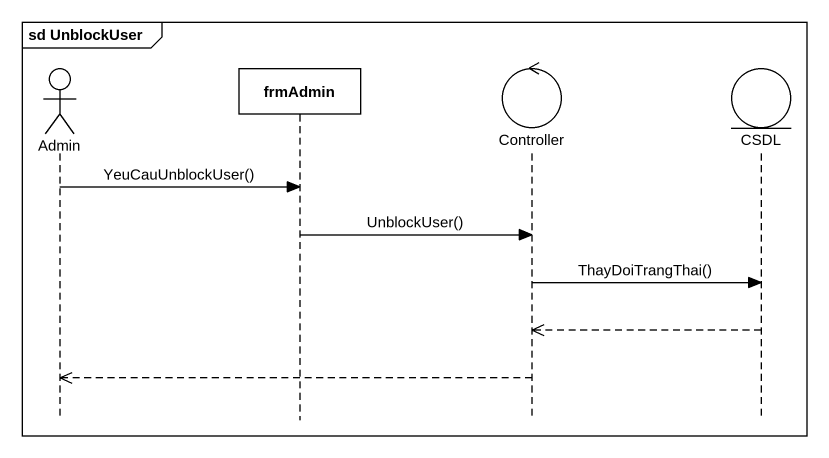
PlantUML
@startuml
mainframe sd UnblockUser
hide footbox
actor Admin
participant frmAdmin
control Controller
entity CSDL

Admin -> frmAdmin : YeuCauUnblockUser()
frmAdmin -> Controller : UnblockUser()
Controller -> CSDL : ThayDoiTrangThai()
CSDL -->> Controller
Controller -->> Admin
@enduml
